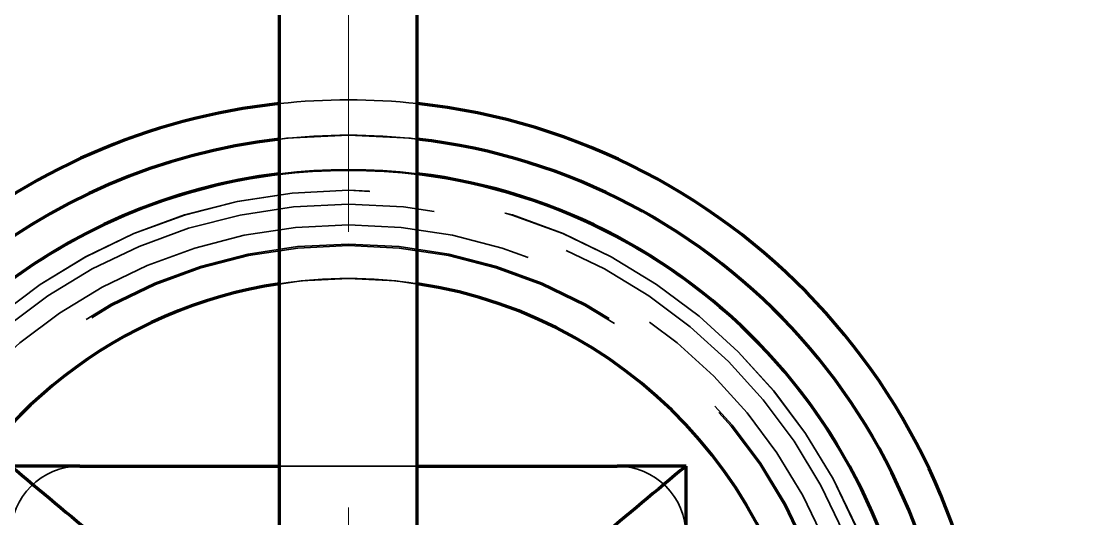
# Model space of a CAD drawing. Header units: millimetres. Extents: x 0 to 2382, y 0 to 420.
# Drawn here: x 160.62 to 168.29, y 145.2 to 148.81 of the extents above; entities that cross this region are included whole.
import ezdxf

# ---------------------------------------------------------------- set-up
doc = ezdxf.new("R2010")
doc.units = ezdxf.units.MM
doc.linetypes.add('IRAM-E-TRAZOS', pattern=[5, 4, -1])
doc.linetypes.add('IRAM-F-TRAZO-PUNTO', pattern=[20, 15, -2, 1, -2])
for name, color, linetype, lineweight in [('01-VISIBLE', 7, 'CONTINUOUS', 70), ('02-OCULTA', 4, 'IRAM-E-TRAZOS', 35), ('03-EJE', 1, 'IRAM-F-TRAZO-PUNTO', 18)]:
    doc.layers.add(name, color=color, linetype=linetype, lineweight=lineweight)

msp = doc.modelspace()

# ---------------------------------------------------------------- linework, layer by layer
at = {"layer": '01-VISIBLE'}
for p, q in [((162.5, 142.2956), (162.5, 154.6195)), ((163.5, 142.2956), (163.5, 154.6195)), ((161.05, 145.5875), (160.55, 145.5875)), ((161.05, 145.5875), (162.5, 145.5875)), ((163.5, 145.5875), (164.95, 145.5875)), ((165.45, 145.5875), (164.95, 145.5875)), ((165.45, 145.0875), (165.45, 145.5875))]:
    msp.add_line(p, q, dxfattribs=at)
for points in [[(160.55, 145.5875), (160.59, 145.5542), (160.63, 145.5208), (160.67, 145.4875), (160.71, 145.4542), (160.75, 145.4208), (160.79, 145.3875), (160.83, 145.3542), (160.87, 145.3208), (160.91, 145.2875), (160.95, 145.2542), (160.99, 145.2208), (161.03, 145.1875), (161.07, 145.1542), (161.11, 145.1208), (161.15, 145.0875)], [(165.45, 145.5875), (165.41, 145.5542), (165.37, 145.5208), (165.33, 145.4875), (165.29, 145.4542), (165.25, 145.4208), (165.21, 145.3875), (165.17, 145.3542), (165.13, 145.3208), (165.09, 145.2875), (165.05, 145.2542), (165.01, 145.2208), (164.97, 145.1875), (164.93, 145.1542), (164.89, 145.1208), (164.85, 145.0875)]]:
    msp.add_lwpolyline(points, dxfattribs=at)
for radius, start, end in [(16.096, 0, 122.32603), (16, 0, 122.51532), (4.656, 96.16479, 165.06447), (4.656, 0, 83.83521), (4.4, 96.52498, 162.8152), (4.4, 0, 83.47502), (4.15, 96.91992, 161.74462), (4.15, 0, 83.08008), (3.36, 98.55794, 157.23796), (3.36, 0, 81.44206)]:
    msp.add_arc((163, 143.5875), radius, start, end, dxfattribs=at)
at = {"layer": '02-OCULTA'}
for p, q in [((162.5, 142.5183), (162.5, 154.8422)), ((163.5, 142.5183), (163.5, 154.8422)), ((161.05, 145.5875), (164.95, 145.5875)), ((162.5, 145.5875), (163.5, 145.5875))]:
    msp.add_line(p, q, dxfattribs=at)
msp.add_lwpolyline([(160.6172, 146.9779), (160.6707, 147.0149), (160.7248, 147.0511), (160.7795, 147.0864), (160.8348, 147.1208), (160.8905, 147.1544), (160.9468, 147.1871), (161.0036, 147.2189), (161.0609, 147.2498), (161.1187, 147.2798), (161.1769, 147.3089), (161.2356, 147.3371), (161.2947, 147.3644), (161.3542, 147.3907), (161.4142, 147.4161), (161.4745, 147.4405), (161.5352, 147.464), (161.5963, 147.4865), (161.6577, 147.5081), (161.7194, 147.5287), (161.7815, 147.5483), (161.8439, 147.567), (161.9065, 147.5846), (161.9694, 147.6013), (162.0326, 147.617), (162.096, 147.6317), (162.1596, 147.6454), (162.2235, 147.6581), (162.2875, 147.6698), (162.3517, 147.6805), (162.4161, 147.6902), (162.4806, 147.6988), (162.5453, 147.7065), (162.61, 147.7131), (162.6749, 147.7187), (162.7398, 147.7233), (162.8048, 147.7269), (162.8698, 147.7295), (162.9349, 147.731), (163, 147.7315), (163.0651, 147.731), (163.1302, 147.7295), (163.1952, 147.7269), (163.2602, 147.7233), (163.3251, 147.7187), (163.39, 147.7131), (163.4547, 147.7065), (163.5194, 147.6988), (163.5839, 147.6902), (163.6483, 147.6805), (163.7125, 147.6698), (163.7765, 147.6581), (163.8403, 147.6454), (163.904, 147.6317), (163.9674, 147.617), (164.0306, 147.6013), (164.0935, 147.5846), (164.1561, 147.567), (164.2185, 147.5483), (164.2806, 147.5287), (164.3423, 147.5081), (164.4037, 147.4865), (164.4648, 147.464), (164.5255, 147.4405), (164.5858, 147.4161), (164.6458, 147.3907), (164.7053, 147.3644), (164.7644, 147.3371), (164.8231, 147.3089), (164.8813, 147.2798), (164.9391, 147.2498), (164.9964, 147.2189), (165.0532, 147.1871), (165.1095, 147.1544), (165.1652, 147.1208), (165.2205, 147.0864), (165.2751, 147.0511), (165.3293, 147.0149), (165.3828, 146.9779), (165.4358, 146.9401), (165.4881, 146.9014), (165.5399, 146.8619), (165.591, 146.8216), (165.6415, 146.7805), (165.6913, 146.7386), (165.7405, 146.696), (165.789, 146.6525), (165.8368, 146.6083), (165.8839, 146.5634), (165.9303, 146.5178), (165.9759, 146.4714), (166.0208, 146.4243), (166.065, 146.3765), (166.1085, 146.328), (166.1511, 146.2788), (166.193, 146.229), (166.2341, 146.1785), (166.2744, 146.1274), (166.3139, 146.0756), (166.3526, 146.0233), (166.3904, 145.9703), (166.4274, 145.9168), (166.4636, 145.8626), (166.4989, 145.808), (166.5333, 145.7527), (166.5669, 145.697), (166.5996, 145.6407), (166.6314, 145.5839), (166.6623, 145.5266), (166.6923, 145.4688), (166.7214, 145.4106), (166.7496, 145.3519), (166.7769, 145.2928), (166.8032, 145.2333), (166.8286, 145.1733)], dxfattribs=at)
for radius in [16.096, 16, 16, 16, 15.68, 15.68, 15.68, 15.68, 15.68, 15.68, 15.68, 15.68, 15.36, 15.36, 15.36, 15.36, 4.4, 4.15, 4.001, 4.001, 4, 4, 3.9, 3.9, 3.75, 3.75, 3.61, 3.61, 3.6, 3.6, 3.36, 3.36, 3.36]:
    msp.add_circle((163, 143.5875), radius, dxfattribs=at)
for centre, radius, start, end in [((163, 143.5875), 16.03, 162, 18), ((163, 143.5875), 16.03, 162, 18), ((163, 143.5875), 16, 162, 18), ((163, 143.5875), 16, 162, 18), ((163, 143.5875), 4.656, 83.83521, 96.16479), ((163, 143.5875), 4.4, 83.47502, 96.52498), ((163, 143.5875), 4.15, 83.08008, 96.91992), ((163, 143.5875), 3.36, 81.44206, 98.55794), ((161.05, 145.0875), 0.5, 90, 180), ((161.05, 145.0875), 0.5, 90, 180), ((164.95, 145.0875), 0.5, 0, 90), ((164.95, 145.0875), 0.5, 0, 90)]:
    msp.add_arc(centre, radius, start, end, dxfattribs=at)
at = {"layer": '03-EJE'}
msp.add_line((163, 127.2875), (163, 159.8875), dxfattribs=at)

doc.saveas('drawing.dxf')
